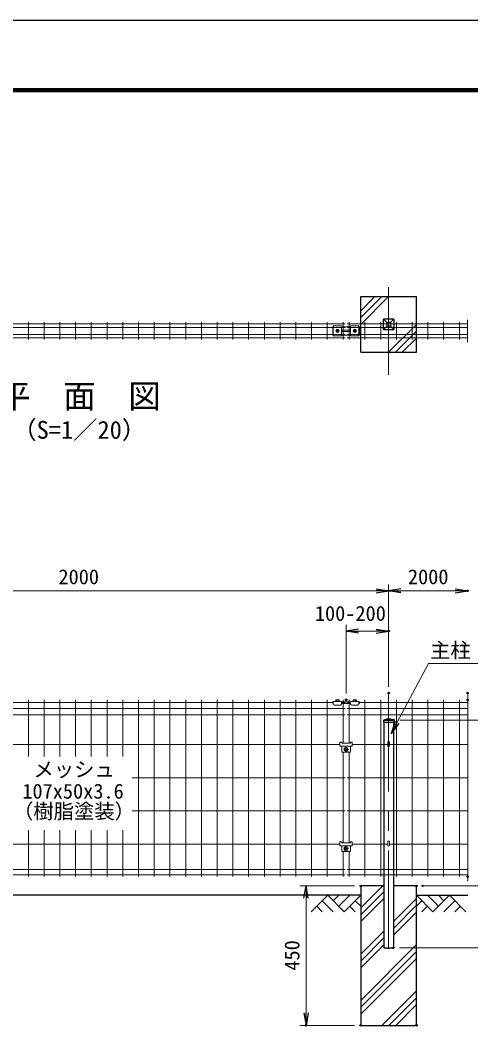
# Model space of a CAD drawing. Units: millimetres, scale not verified. Extents: x -4200 to 4200, y -2970 to 2970.
# Drawn here: x -2189 to -735, y -285 to 2970 of the extents above; entities that cross this region are included whole.
import ezdxf
from ezdxf.enums import TextEntityAlignment as Align

# ---------------------------------------------------------------- set-up
doc = ezdxf.new("R2010")
doc.units = ezdxf.units.MM
doc.header["$LTSCALE"] = 10
doc.header["$PDMODE"] = 32
doc.header["$PDSIZE"] = 5
doc.linetypes.add('USER1', pattern=[50.8, 31.75, -6.35, 6.35, -6.35])
for name, color, linetype, lineweight in [('0-0_D-BGD', 7, 'Continuous', 25), ('0-1_D-STR4', 7, 'Continuous', 25), ('0-2_D-STR-DIM', 7, 'Continuous', 13), ('0-3_D-STR3', 3, 'Continuous', 13), ('0-4_D-BMK', 2, 'USER1', 13), ('0-5_D-STR1', 1, 'Continuous', 25), ('0-6_D-STR2', 7, 'Continuous', 13), ('0-7_D-DCR-HCH', 7, 'Continuous', 13), ('0-A_D-STR-TXT', 7, 'Continuous', 13), ('0-B_D-TTL-TXT', 7, 'Continuous', 25), ('0-C_D-TTL', 7, 'Continuous', 25)]:
    doc.layers.add(name, color=color, linetype=linetype, lineweight=lineweight)
doc.layers.add('0-8_0', color=7, linetype='Continuous')
doc.layers.add('0-9_Defpoints', color=7, linetype='Continuous')
doc.styles.add('ＭＳ ゴシック', font='')
doc.styles.get('ＭＳ ゴシック').set_extended_font_data('MS Gothic')

# ---------------------------------------------------------------- blocks, each defined once
blk = doc.blocks.new('_Open')
at = {"layer": '0-8_0'}
blk.add_line((-10, 1.667), (0, 0), dxfattribs=at)
blk.add_lwpolyline([(-10, -1.667), (0, 0), (-10, 0)], dxfattribs=at)

msp = doc.modelspace()

# ---------------------------------------------------------------- linework, layer by layer
at = {"layer": '0-0_D-BGD'}
for p, q in [((-1090.45, 146.38), (-2910.45, 146.38)), ((-910.45, 146.38), (-744.99, 146.38))]:
    msp.add_line(p, q, dxfattribs=at)
at = {"layer": '0-1_D-STR4'}
for p, q in [((-1090.45, 2078.29), (-910.45, 2078.29)), ((-1090.45, 1898.29), (-1090.45, 2078.29)), ((-910.45, 1898.29), (-910.45, 2078.29)), ((-1090.45, 1898.29), (-910.45, 1898.29))]:
    msp.add_line(p, q, dxfattribs=at)
msp.add_lwpolyline([(-1015.95, 176.38), (-1090.45, 176.38), (-1090.45, -273.62), (-910.45, -273.62), (-910.45, 176.38), (-984.95, 176.38)], dxfattribs=at)
at = {"layer": '0-2_D-STR-DIM'}
for p, q in [((-746.11, 2003.08), (-746.11, 1930.88)), ((-1000.45, 818.64), (-1000.45, 1148.64)), ((-1000.45, 818.64), (-1000.45, 1148.64)), ((-2960.45, 1128.64), (-1040.45, 1128.64)), ((-960.45, 1128.64), (-784.99, 1128.64)), ((-1137.38, 796.78), (-1137.38, 1018.64)), ((-1000.45, 818.64), (-1000.45, 1018.64)), ((-1097.38, 998.64), (-1040.45, 998.64)), ((-744.99, 798.64), (-744.99, 191.11)), ((-963.95, 711.38), (-264.99, 711.38)), ((-1110.45, 176.38), (-1286.85, 176.38)), ((-890.45, 176.38), (-524.99, 176.38)), ((-890.45, 176.38), (-394.99, 176.38)), ((-870.45, 176.38), (-394.99, 176.38)), ((-1266.85, 136.38), (-1266.85, -233.62)), ((-964.95, -23.62), (-394.99, -23.62)), ((-964.95, -23.62), (-264.99, -23.62)), ((-1110.45, -273.62), (-1286.85, -273.62))]:
    msp.add_line(p, q, dxfattribs=at)
at = {"layer": '0-3_D-STR3'}
for p, q in [((-1180.41, 1980.89), (-1180.41, 1953.89)), ((-1178.91, 1980.89), (-1180.41, 1980.89)), ((-1180.41, 1953.89), (-1178.91, 1953.89)), ((-1178.91, 1983.47), (-1151.91, 1983.47)), ((-1178.91, 1983.47), (-1178.91, 1951.31)), ((-1167.96, 1971.81), (-1170.51, 1967.39)), ((-1167.96, 1962.98), (-1170.51, 1967.39)), ((-1168.24, 1969.51), (-1166.83, 1968.1)), ((-1168.24, 1965.27), (-1166.83, 1966.69)), ((-1162.86, 1971.81), (-1167.96, 1971.81)), ((-1162.86, 1962.98), (-1167.96, 1962.98)), ((-1167.53, 1970.22), (-1166.12, 1968.81)), ((-1167.53, 1964.56), (-1166.12, 1965.98)), ((-1163.29, 1970.22), (-1164.71, 1968.81)), ((-1163.29, 1964.56), (-1164.71, 1965.98)), ((-1162.58, 1969.51), (-1164, 1968.1)), ((-1162.58, 1965.27), (-1164, 1966.69)), ((-1162.86, 1971.81), (-1160.32, 1967.39)), ((-1162.86, 1962.98), (-1160.32, 1967.39)), ((-1151.91, 1983.47), (-1151.91, 1951.31)), ((-1122.91, 1980.89), (-1151.91, 1980.89)), ((-1151.91, 1953.89), (-1122.91, 1953.89)), ((-1150.91, 1969.89), (-1123.91, 1969.89)), ((-1150.91, 1964.89), (-1123.91, 1964.89)), ((-1122.91, 1983.47), (-1122.91, 1951.31)), ((-1122.91, 1983.47), (-1095.91, 1983.47)), ((-1111.96, 1971.81), (-1114.51, 1967.39)), ((-1111.96, 1962.98), (-1114.51, 1967.39)), ((-1112.24, 1969.51), (-1110.83, 1968.1)), ((-1112.24, 1965.27), (-1110.83, 1966.69)), ((-1106.86, 1971.81), (-1111.96, 1971.81)), ((-1106.86, 1962.98), (-1111.96, 1962.98)), ((-1111.53, 1970.22), (-1110.12, 1968.81)), ((-1111.53, 1964.56), (-1110.12, 1965.98)), ((-1107.29, 1970.22), (-1108.71, 1968.81)), ((-1107.29, 1964.56), (-1108.71, 1965.98)), ((-1106.58, 1969.51), (-1108, 1968.1)), ((-1106.58, 1965.27), (-1108, 1966.69)), ((-1106.86, 1971.81), (-1104.32, 1967.39)), ((-1106.86, 1962.98), (-1104.32, 1967.39)), ((-1095.91, 1983.47), (-1095.91, 1951.31)), ((-1094.41, 1980.89), (-1095.91, 1980.89)), ((-1095.91, 1953.89), (-1094.41, 1953.89)), ((-1094.41, 1953.89), (-1094.41, 1980.89)), ((-1178.91, 1951.31), (-1151.91, 1951.31)), ((-1122.91, 1951.31), (-1095.91, 1951.31)), ((-1180.4, 764.55), (-1180.4, 769.95)), ((-1180.4, 769.95), (-1178.9, 769.95)), ((-1180.4, 764.55), (-1178.9, 764.55)), ((-1178.9, 771.55), (-1151.9, 771.55)), ((-1178.9, 771.55), (-1178.9, 764.05)), ((-1174.9, 760.05), (-1155.9, 760.05)), ((-1170.91, 771.55), (-1170.91, 776.18)), ((-1169.53, 776.55), (-1161.27, 776.55)), ((-1168.16, 771.55), (-1168.16, 776.18)), ((-1162.65, 771.55), (-1162.65, 776.18)), ((-1159.9, 776.18), (-1159.9, 771.55)), ((-1151.9, 771.55), (-1151.9, 764.05)), ((-1151.9, 769.95), (-1122.9, 769.95)), ((-1151.9, 764.55), (-1122.9, 764.55)), ((-1122.9, 771.55), (-1095.9, 771.55)), ((-1122.9, 771.55), (-1122.9, 764.05)), ((-1118.9, 760.05), (-1099.9, 760.05)), ((-1114.92, 771.55), (-1114.92, 776.18)), ((-1113.54, 776.55), (-1105.28, 776.55)), ((-1112.16, 771.55), (-1112.16, 776.18)), ((-1106.66, 771.55), (-1106.66, 776.18)), ((-1103.9, 776.18), (-1103.9, 771.55)), ((-1095.9, 771.55), (-1095.9, 764.05)), ((-1095.9, 769.95), (-1094.4, 769.95)), ((-1095.9, 766.15), (-1094.4, 766.15)), ((-1095.9, 764.55), (-1094.4, 764.55)), ((-1094.4, 769.95), (-1094.4, 764.55)), ((-1157.41, 639.68), (-1157.41, 626.88)), ((-1157.41, 626.88), (-1117.41, 626.88)), ((-1151.41, 636.78), (-1123.41, 636.78)), ((-1151.41, 626.88), (-1151.41, 607.88)), ((-1137.88, 620.88), (-1137.88, 618.88)), ((-1136.88, 620.88), (-1136.88, 618.88)), ((-1123.41, 639.68), (-1123.41, 636.78)), ((-1123.41, 639.68), (-1117.41, 639.68)), ((-1123.41, 626.88), (-1123.41, 607.88)), ((-1117.41, 639.68), (-1117.41, 626.88)), ((-1003.05, 640.54), (-1003.05, 628.38)), ((-997.85, 640.54), (-997.85, 628.38)), ((-1151.41, 607.88), (-1123.41, 607.88)), ((-1140.88, 617.88), (-1138.88, 617.88)), ((-1140.88, 616.88), (-1138.88, 616.88)), ((-1137.88, 613.88), (-1137.88, 615.88)), ((-1136.88, 613.88), (-1136.88, 615.88)), ((-1133.88, 617.88), (-1135.88, 617.88)), ((-1133.88, 616.88), (-1135.88, 616.88)), ((-1157.44, 318.68), (-1151.44, 318.68)), ((-1157.44, 318.68), (-1157.44, 305.88)), ((-1157.44, 305.88), (-1117.44, 305.88)), ((-1151.44, 318.68), (-1151.44, 315.78)), ((-1151.44, 315.78), (-1123.44, 315.78)), ((-1151.44, 305.88), (-1151.44, 286.88)), ((-1140.91, 296.88), (-1138.91, 296.88)), ((-1140.91, 295.88), (-1138.91, 295.88)), ((-1137.91, 299.88), (-1137.91, 297.88)), ((-1137.91, 292.88), (-1137.91, 294.88)), ((-1136.91, 299.88), (-1136.91, 297.88)), ((-1136.91, 292.88), (-1136.91, 294.88)), ((-1133.91, 296.88), (-1135.91, 296.88)), ((-1133.91, 295.88), (-1135.91, 295.88)), ((-1123.44, 318.68), (-1117.44, 318.68)), ((-1123.44, 318.68), (-1123.44, 315.78)), ((-1123.44, 305.88), (-1123.44, 286.88)), ((-1117.44, 318.68), (-1117.44, 305.88)), ((-1003.05, 319.54), (-1003.05, 307.38)), ((-997.85, 319.54), (-997.85, 307.38)), ((-1151.44, 286.88), (-1123.44, 286.88))]:
    msp.add_line(p, q, dxfattribs=at)
msp.add_lwpolyline([(-1157.41, 639.68), (-1151.41, 639.68), (-1151.41, 636.78)], dxfattribs=at)
for centre, radius in [((-1165.41, 1967.39), 4.41), ((-1109.41, 1967.39), 4.41), ((-1137.38, 617.38), 6.5), ((-1137.41, 296.38), 6.5)]:
    msp.add_circle(centre, radius, dxfattribs=at)
for centre, radius, start, end in [((-1167.89, 1969.87), 0.5, 44.99953, 224.99952), ((-1167.89, 1964.92), 0.5, 135, 314.99998), ((-1165.41, 1968.64), 3.75, 57.53826, 122.46174), ((-1165.41, 1966.14), 3.75, 237.53826, 302.46174), ((-1167.53, 1967.39), 1, 314.99999, 45), ((-1165.41, 1969.51), 1, 225.00001, 314.99999), ((-1165.41, 1965.27), 1, 45, 135), ((-1163.29, 1967.39), 1, 135, 225.00001), ((-1162.94, 1969.87), 0.5, 315, 135), ((-1162.94, 1964.92), 0.5, 225.00001, 44.99999), ((-1150.91, 1967.39), 2.5, 90, 113.57818), ((-1150.91, 1967.39), 2.5, 246.42182, 270), ((-1123.91, 1967.39), 2.5, 66.42182, 90), ((-1123.91, 1967.39), 2.5, 270, 293.57818), ((-1111.89, 1969.87), 0.5, 44.99953, 224.99952), ((-1111.89, 1964.92), 0.5, 135, 314.99998), ((-1109.41, 1968.64), 3.75, 57.53826, 122.46174), ((-1109.41, 1966.14), 3.75, 237.53826, 302.46174), ((-1111.53, 1967.39), 1, 314.99999, 45), ((-1109.41, 1969.51), 1, 225.00001, 314.99999), ((-1109.41, 1965.27), 1, 45, 135), ((-1107.29, 1967.39), 1, 135, 225.00001), ((-1106.94, 1969.87), 0.5, 315, 135), ((-1106.94, 1964.92), 0.5, 225.00001, 44.99999), ((-1174.9, 764.05), 4, 180, 270), ((-1169.53, 773.79), 2.75, 60, 120), ((-1165.4, 766.09), 10.46, 74.73852, 105.26148), ((-1161.27, 773.79), 2.75, 60, 120), ((-1155.9, 764.05), 4, 270, 0), ((-1118.9, 764.05), 4, 180, 270), ((-1113.54, 773.79), 2.75, 60, 120), ((-1109.41, 766.09), 10.46, 74.73852, 105.26148), ((-1105.28, 773.79), 2.75, 60, 120), ((-1099.9, 764.05), 4, 270, 0), ((-1138.88, 618.88), 1, 270, 0.00001), ((-1137.38, 620.88), 0.5, 0, 179.99999), ((-1135.88, 618.88), 1, 180.00001, 270), ((-1000.45, 628.38), 2.6, 180, 0), ((-1140.88, 617.38), 0.5, 90.00001, 270), ((-1138.88, 615.88), 1, 0, 90), ((-1137.38, 613.88), 0.5, 180.00002, 0.00001), ((-1135.88, 615.88), 1, 90, 180.00001), ((-1133.88, 617.38), 0.5, 270.00049, 90.00046), ((-1140.91, 296.38), 0.5, 90.00001, 270), ((-1138.91, 297.88), 1, 270, 0.00001), ((-1138.91, 294.88), 1, 0, 90), ((-1137.41, 299.88), 0.5, 0, 179.99999), ((-1135.91, 297.88), 1, 180.00001, 270), ((-1135.91, 294.88), 1, 90, 180.00001), ((-1133.91, 296.38), 0.5, 270.00049, 90.00046), ((-1000.45, 307.38), 2.6, 180, 0), ((-1137.41, 292.88), 0.5, 180.00002, 0.00001)]:
    msp.add_arc(centre, radius, start, end, dxfattribs=at)
for centre in [(-1000.45, 640.53), (-1000.45, 319.53)]:
    msp.add_ellipse(centre, major_axis=(-2.6, 0), ratio=0.649974, start_param=3.1415927, end_param=6.2831853, dxfattribs=at)
at = {"layer": '0-4_D-BMK'}
for p, q in [((-1000.45, 2108.89), (-1000.45, 1825.19)), ((-1000.45, 798.64), (-1000.45, -53.62))]:
    msp.add_line(p, q, dxfattribs=at)
at = {"layer": '0-5_D-STR1'}
for p, q in [((-983.95, 2004.79), (-1016.95, 2004.79)), ((-1016.95, 1971.79), (-1016.95, 2004.79)), ((-1006.45, 1994.29), (-1016.95, 2004.79)), ((-994.45, 1994.29), (-1006.45, 1994.29)), ((-1006.45, 1994.29), (-1006.45, 1982.29)), ((-994.45, 1994.29), (-983.95, 2004.79)), ((-994.45, 1994.29), (-994.45, 1982.29)), ((-983.95, 2004.79), (-983.95, 1971.79)), ((-1006.45, 1982.29), (-1016.95, 1971.79)), ((-1016.95, 1971.79), (-983.95, 1971.79)), ((-994.45, 1982.29), (-1006.45, 1982.29)), ((-983.95, 1971.79), (-994.45, 1982.29)), ((-1016.95, 711.38), (-1006.45, 715.38)), ((-1016.95, 711.38), (-983.95, 711.38)), ((-1016.95, 711.38), (-1016.95, 704.38)), ((-1016.95, 704.38), (-983.95, 704.38)), ((-1015.95, 704.38), (-1015.95, -23.62)), ((-1006.45, 715.38), (-994.45, 715.38)), ((-994.45, 715.38), (-983.95, 711.38)), ((-984.95, 704.38), (-984.95, -23.62)), ((-983.95, 711.38), (-983.95, 704.38)), ((-1015.95, -23.62), (-984.95, -23.62))]:
    msp.add_line(p, q, dxfattribs=at)
at = {"layer": '0-6_D-STR2'}
for p, q in [((-3134.41, 1989.99), (-1140.41, 1989.99)), ((-2162.82, 1995.39), (-2162.82, 1939.39)), ((-2112.05, 1995.39), (-2112.05, 1939.39)), ((-2061.28, 1995.39), (-2061.28, 1939.39)), ((-2010.51, 1995.39), (-2010.51, 1939.39)), ((-1959.74, 1995.39), (-1959.74, 1939.39)), ((-1908.98, 1995.39), (-1908.98, 1939.39)), ((-1858.21, 1995.39), (-1858.21, 1939.39)), ((-1807.44, 1995.39), (-1807.44, 1939.39)), ((-1756.67, 1995.39), (-1756.67, 1939.39)), ((-1705.9, 1995.39), (-1705.9, 1939.39)), ((-1655.13, 1995.39), (-1655.13, 1939.39)), ((-1604.36, 1995.39), (-1604.36, 1939.39)), ((-1553.59, 1995.39), (-1553.59, 1939.39)), ((-1502.82, 1995.39), (-1502.82, 1939.39)), ((-1452.05, 1995.39), (-1452.05, 1939.39)), ((-1401.28, 1995.39), (-1401.28, 1939.39)), ((-1350.51, 1995.39), (-1350.51, 1939.39)), ((-1299.74, 1995.39), (-1299.74, 1939.39)), ((-1248.98, 1995.39), (-1248.98, 1939.39)), ((-1198.21, 1995.39), (-1198.21, 1939.39)), ((-1147.39, 1995.39), (-1147.39, 1939.39)), ((-1134.41, 1989.99), (-746.11, 1989.99)), ((-1127.44, 1995.39), (-1127.44, 1939.39)), ((-1076.67, 1995.39), (-1076.67, 1939.39)), ((-1025.9, 1995.39), (-1025.9, 1939.39)), ((-975.13, 1995.39), (-975.13, 1939.39)), ((-924.36, 1995.39), (-924.36, 1939.39)), ((-873.59, 1995.39), (-873.59, 1939.39)), ((-822.82, 1995.39), (-822.82, 1939.39)), ((-772.05, 1995.39), (-772.05, 1939.39)), ((-3095.91, 1978.69), (-1140.41, 1978.69)), ((-3095.91, 1956.09), (-1140.41, 1956.09)), ((-1134.41, 1978.69), (-746.11, 1978.69)), ((-1134.41, 1956.09), (-746.11, 1956.09)), ((-3134.41, 1944.79), (-1140.41, 1944.79)), ((-1134.41, 1944.79), (-746.11, 1944.79)), ((-1178.9, 767.95), (-3095.92, 767.95)), ((-2162.78, 776.38), (-2162.78, 594.15)), ((-2112.01, 776.38), (-2112.01, 594.15)), ((-2061.24, 776.38), (-2061.24, 594.15)), ((-2010.47, 776.38), (-2010.47, 594.15)), ((-1959.7, 776.38), (-1959.7, 594.15)), ((-1908.94, 776.38), (-1908.94, 594.15)), ((-1858.17, 776.38), (-1858.17, 594.15)), ((-1807.4, 776.38), (-1807.4, 206.38)), ((-1756.63, 776.38), (-1756.63, 206.38)), ((-1705.86, 776.38), (-1705.86, 206.38)), ((-1655.09, 776.38), (-1655.09, 206.38)), ((-1604.32, 776.38), (-1604.32, 206.38)), ((-1553.55, 776.38), (-1553.55, 206.38)), ((-1502.78, 776.38), (-1502.78, 206.38)), ((-1452.01, 776.38), (-1452.01, 206.38)), ((-1401.24, 776.38), (-1401.24, 206.38)), ((-1350.47, 776.38), (-1350.47, 206.38)), ((-1299.7, 776.38), (-1299.7, 206.38)), ((-1248.94, 776.38), (-1248.94, 206.38)), ((-1198.17, 776.38), (-1198.17, 206.38)), ((-1140.4, 767.95), (-1151.9, 767.95)), ((-1147.4, 776.38), (-1147.4, 636.78)), ((-1122.9, 767.95), (-1134.41, 767.95)), ((-1127.4, 776.38), (-1127.4, 636.78)), ((-744.99, 767.95), (-1095.9, 767.95)), ((-1076.63, 776.38), (-1076.63, 206.38)), ((-1025.86, 776.38), (-1025.86, 206.38)), ((-975.09, 776.38), (-975.09, 206.38)), ((-924.32, 776.38), (-924.32, 206.38)), ((-873.55, 776.38), (-873.55, 206.38)), ((-822.78, 776.38), (-822.78, 206.38)), ((-772.01, 776.38), (-772.01, 206.38)), ((-1140.4, 748.38), (-3134.41, 748.38)), ((-1140.4, 728.8), (-3134.41, 728.8)), ((-744.99, 748.38), (-1134.41, 748.38)), ((-744.99, 728.8), (-1134.41, 728.8)), ((-1157.41, 632.38), (-2997.85, 632.38)), ((-1003.05, 632.38), (-1117.41, 632.38)), ((-744.99, 632.38), (-997.85, 632.38)), ((-1147.4, 607.88), (-1147.4, 315.78)), ((-1127.4, 607.88), (-1127.4, 315.78)), ((-1140.4, 525.38), (-1827.32, 525.38)), ((-744.99, 525.38), (-1134.4, 525.38)), ((-1140.4, 418.38), (-1827.32, 418.38)), ((-744.99, 418.38), (-1134.4, 418.38)), ((-2162.78, 356.21), (-2162.78, 206.38)), ((-2112.01, 356.21), (-2112.01, 206.38)), ((-2061.24, 356.21), (-2061.24, 206.38)), ((-2010.47, 356.21), (-2010.47, 206.38)), ((-1959.7, 356.21), (-1959.7, 206.38)), ((-1908.94, 356.21), (-1908.94, 206.38)), ((-1858.17, 356.21), (-1858.17, 206.38)), ((-1157.44, 311.38), (-2997.85, 311.38)), ((-1003.05, 311.38), (-1117.44, 311.38)), ((-744.99, 311.38), (-997.85, 311.38)), ((-1147.4, 286.88), (-1147.4, 206.38)), ((-1127.4, 286.88), (-1127.4, 206.38)), ((-1140.4, 229.4), (-3134.41, 229.4)), ((-744.99, 229.4), (-1134.41, 229.4)), ((-1140.4, 211.78), (-3134.41, 211.78)), ((-744.99, 211.78), (-1134.41, 211.78))]:
    msp.add_line(p, q, dxfattribs=at)
at = {"layer": '0-7_D-DCR-HCH'}
for p, q in [((-1090.45, 1988.29), (-1000.45, 2078.29)), ((-1090.45, 2010.39), (-1022.55, 2078.29)), ((-1090.45, 2032.49), (-1044.65, 2078.29)), ((-910.45, 1988.29), (-1000.45, 1898.29)), ((-910.45, 1966.2), (-978.36, 1898.29)), ((-910.45, 1944.1), (-956.26, 1898.29)), ((-1090.45, 105.17), (-1019.25, 176.38)), ((-1196.88, 146.38), (-1250.09, 93.16)), ((-1196.88, 146.38), (-1143.67, 93.16)), ((-1179.14, 128.64), (-1161.4, 146.38)), ((-1161.4, 110.9), (-1125.93, 146.38)), ((-1143.67, 93.16), (-1090.45, 146.38)), ((-1090.45, 83.07), (-1015.95, 157.57)), ((-1090.45, 60.98), (-1015.95, 135.48)), ((-984.95, 61.47), (-910.45, 135.97)), ((-857.24, 93.16), (-910.45, 146.38)), ((-839.5, 110.9), (-874.98, 146.38)), ((-804.03, 146.38), (-857.24, 93.16)), ((-821.67, 128.55), (-839.5, 146.38)), ((-804.03, 146.38), (-750.82, 93.16)), ((-1232.35, 110.9), (-1214.53, 93.16)), ((-1214.62, 128.64), (-1178.98, 93.16)), ((-1125.93, 110.9), (-1108.11, 93.16)), ((-1108.19, 128.64), (-1090.45, 110.98)), ((-984.95, 39.37), (-910.45, 113.87)), ((-892.72, 128.64), (-910.45, 110.98)), ((-874.98, 110.9), (-892.8, 93.16)), ((-786.29, 128.64), (-821.93, 93.16)), ((-768.56, 110.9), (-786.37, 93.16)), ((-984.95, 17.28), (-910.45, 91.78)), ((-1090.45, -44.03), (-1015.95, 30.47)), ((-1090.45, -66.13), (-1015.95, 8.37)), ((-1090.45, -193.23), (-910.45, -13.23)), ((-1090.45, -88.22), (-1015.95, -13.72)), ((-1090.45, -215.33), (-910.45, -35.33)), ((-1090.45, -237.42), (-910.45, -57.42)), ((-1021.65, -273.62), (-910.45, -162.43)), ((-999.55, -273.62), (-910.45, -184.53)), ((-977.45, -273.62), (-910.45, -206.62))]:
    msp.add_line(p, q, dxfattribs=at)
at = {"layer": '0-9_Defpoints'}
for p in [(-1000.45, 1128.64), (-744.99, 1128.64), (-1000.45, 998.64), (-1000.45, 798.64), (-744.99, 798.64), (-1137.38, 776.78), (-744.99, 776.38), (-983.95, 711.38), (-744.99, 206.38), (-1090.45, 176.38), (-910.45, 176.38), (-890.45, 176.38), (-984.95, -23.62), (-1266.85, -273.62), (-1090.45, -273.62), (-910.45, -273.62)]:
    msp.add_point(p, dxfattribs=at)
at = {"layer": '0-A_D-STR-TXT'}
msp.add_lwpolyline([(-344.06, 893.89), (-871.3, 893.89), (-991.09, 670.25)], dxfattribs=at)
at = {"layer": '0-C_D-TTL', "color": 2}
msp.add_lwpolyline([(-4200, 2970), (4200, 2970), (4200, -2970), (-4200, -2970)], close=True, dxfattribs=at)
at = {"layer": '0-C_D-TTL'}
for points in [[(-3930, 2750), (3930, 2750), (3930, -2750), (-3930, -2750)], [(-3927.5, 2747.5), (3927.5, 2747.5), (3927.5, -2747.5), (-3927.5, -2747.5)], [(-3925, 2745), (3925, 2745), (3925, -2745), (-3925, -2745)], [(-3922.5, 2742.5), (3922.5, 2742.5), (3922.5, -2742.5), (-3922.5, -2742.5)], [(-3920, 2740), (3920, 2740), (3920, -2740), (-3920, -2740)]]:
    msp.add_lwpolyline(points, close=True, dxfattribs=at)

# ---------------------------------------------------------------- block references
at = {"layer": '0-2_D-STR-DIM', "xscale": 4, "yscale": 4}
for p in [(-1000.45, 1128.64), (-744.99, 1128.64), (-1000.45, 998.64)]:
    msp.add_blockref('_Open', p, dxfattribs=at)
for p, rotation in [((-1000.45, 1128.64), 180), ((-1137.38, 998.64), 180), ((-1266.85, 176.38), 90), ((-1266.85, -273.62), 270)]:
    msp.add_blockref('_Open', p, dxfattribs=dict(at, rotation=rotation))
at = {"layer": '0-A_D-STR-TXT', "xscale": 4, "yscale": 4, "rotation": 241.82519}
msp.add_blockref('_Open', (-992.03, 668.48), dxfattribs=at)

# ---------------------------------------------------------------- texts
at = {"layer": '0-2_D-STR-DIM', "style": 'ＭＳ ゴシック'}
for s, p in [('2000', (-2065.7, 1135.38)), ('2000', (-937.97, 1135.38)), ('100-200', (-1238.23, 1017.25))]:
    msp.add_text(s, height=48.09, dxfattribs=at).set_placement(p, align=Align.BOTTOM_LEFT)
msp.add_text('450', height=48.09, rotation=90, dxfattribs=at).set_placement((-1273.6, -97.12), align=Align.BOTTOM_LEFT)
at = {"layer": '0-A_D-STR-TXT', "style": 'ＭＳ ゴシック'}
for s, p in [('主柱 □31x31x1.6', (-866.45, 898.15)), ('メッシュ', (-2146.33, 513.81)), ('107x50x3.6', (-2182.25, 443.48)), ('（樹脂塗装）', (-2212.43, 378.89))]:
    msp.add_text(s, height=48.09, dxfattribs=at).set_placement(p, align=Align.BOTTOM_LEFT)
at = {"layer": '0-B_D-TTL-TXT', "style": 'ＭＳ ゴシック'}
for s, height, p in [('平\u3000面\u3000図', 76.98, (-2260.35, 1695.1)), ('（S=1／20）', 57.7, (-2214.87, 1601.9))]:
    msp.add_text(s, height=height, dxfattribs=at).set_placement(p, align=Align.BOTTOM_LEFT)

doc.saveas('drawing.dxf')
